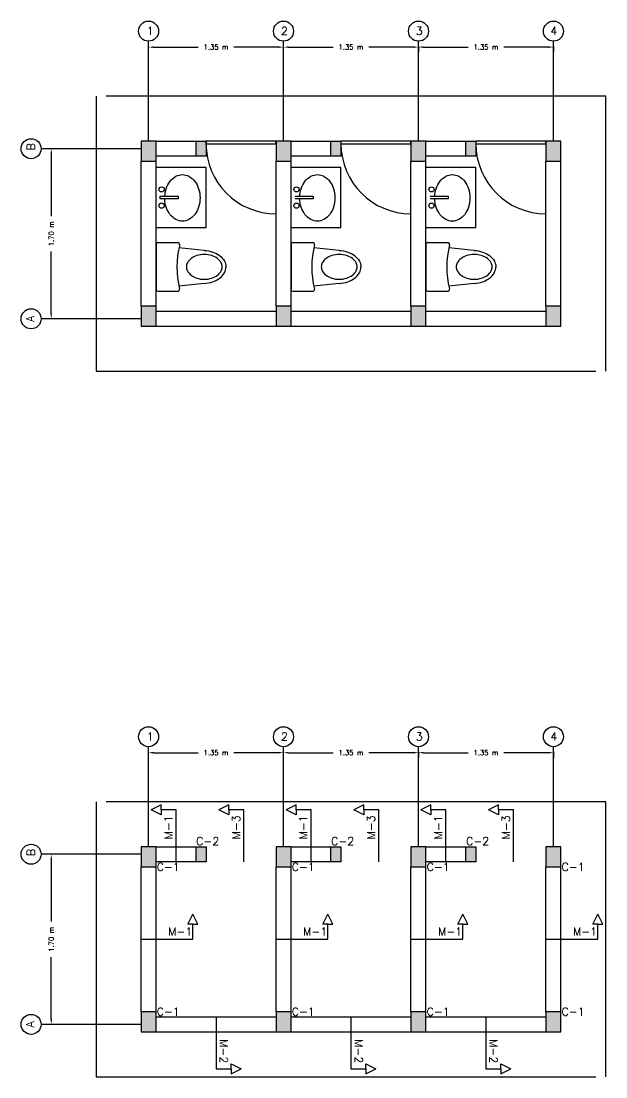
# Model space of a CAD drawing. Header units: metres. Extents: x 0.9 to 42, y -19 to 5.
# Drawn here: x 18.7 to 24.55, y -5.6 to 4.95 of the extents above; entities that cross this region are included whole.
import ezdxf

# ---------------------------------------------------------------- set-up
doc = ezdxf.new("R2010")
doc.units = ezdxf.units.M
doc.linetypes.add('DASHED2', pattern=[0.375, 0.25, -0.125])
doc.linetypes.add('PHANTOM2', pattern=[1.25, 0.625, -0.125, 0.125, -0.125, 0.125, -0.125])
doc.layers.add('Vistas', color=7, linetype='Continuous')
doc.styles.get("Standard").update_dxf_attribs({"font": 'simplex.shx'})
doc.dimstyles.new('1 a 25', dxfattribs={"dimtxt": 0.05, "dimasz": 0.05, "dimexe": 0.05, "dimexo": 0.05, "dimgap": 0.05, "dimtad": 0, "dimzin": 0, "dimdsep": 46, "dimtxsty": 'Standard', "dimcen": 0.09, "dimadec": 0, "dimazin": 0, "dimtfac": 1, "dimtofl": 0, "dimtmove": 0, "dimatfit": 3, "dimfxl": 1, "dimtolj": 1, "dimtzin": 0, "dimarcsym": 0})

# ---------------------------------------------------------------- blocks, each defined once
blk = doc.blocks.new('WC')
for p, q in [((-0.018, 0.243), (-0.217, 0.243)), ((0, -0.225), (0, 0.225)), ((-0.482, 0.165), (-0.228, 0.192)), ((-0.482, -0.165), (-0.229, -0.192)), ((-0.018, -0.243), (-0.218, -0.243))]:
    blk.add_line(p, q)
for points in [[(-0.482, 0.165, 0.074257), (-0.568, 0.148, 0.085366), (-0.636, 0.113, 0.106188), (-0.684, 0.058, 0.127728), (-0.699, -0.001, 0.126597)], [(-0.482, -0.165, -0.074257), (-0.568, -0.148, -0.085366), (-0.636, -0.113, -0.106188), (-0.684, -0.058, -0.127728), (-0.699, 0.001, -0.126597)]]:
    blk.add_lwpolyline(points, format="xyb")
blk.add_lwpolyline([(-0.662, -0.001, 0.127728), (-0.652, -0.042, 0.106188), (-0.614, -0.085, 0.085366), (-0.557, -0.114, 0.074848), (-0.482, -0.125, 0.074848), (-0.408, -0.114, 0.085366), (-0.351, -0.085, 0.106188), (-0.313, -0.042, 0.127728), (-0.303, -0.001, 0.127728), (-0.313, 0.04, 0.106188), (-0.351, 0.084, 0.085366), (-0.408, 0.112, 0.074848), (-0.482, 0.124, 0.074848), (-0.557, 0.112, 0.085366), (-0.614, 0.084, 0.106188), (-0.652, 0.04, 0.127728)], format="xyb", close=True)
for centre, radius, start, end in [((-1.096, 0.002), 0.888, 345.4989, 14.2162), ((-0.217, 0.225), 0.0185, 90, 194.2162), ((-0.018, 0.225), 0.0185, 0, 90), ((-0.218, -0.225), 0.0185, 165.4989, 270), ((-0.018, -0.225), 0.0185, 270, 360)]:
    blk.add_arc(centre, radius, start, end)
blk = doc.blocks.new('*D101')
at = {"color": 0, "lineweight": -2, "transparency": 16777216}
for p, q in [((20.02, 4.695), (20.468, 4.695)), ((21.27, 4.695), (20.823, 4.695))]:
    blk.add_line(p, q, dxfattribs=at)
at = {"color": 0, "transparency": 16777216}
for points in [[(20.02, 4.703), (20.02, 4.687), (19.97, 4.695)], [(21.27, 4.703), (21.27, 4.687), (21.32, 4.695)]]:
    blk.add_solid(points, dxfattribs=at)
at = {"layer": 'Defpoints', "color": 0, "transparency": 16777216}
for p in [(19.97, 4.695), (21.32, 4.695), (21.32, 4.695)]:
    blk.add_point(p, dxfattribs=at)
at = {"color": 0, "transparency": 16777216, "insert": (20.645, 4.695), "char_height": 0.05, "attachment_point": 5}
blk.add_mtext('\\A1;1.35 m', dxfattribs=at)
blk = doc.blocks.new('*D102')
at = {"color": 0, "lineweight": -2, "transparency": 16777216}
for p, q in [((21.37, 4.695), (21.818, 4.695)), ((22.62, 4.695), (22.173, 4.695)), ((22.67, 4.705), (22.67, 4.645))]:
    blk.add_line(p, q, dxfattribs=at)
at = {"color": 0, "transparency": 16777216}
for points in [[(21.37, 4.703), (21.37, 4.687), (21.32, 4.695)], [(22.62, 4.703), (22.62, 4.687), (22.67, 4.695)]]:
    blk.add_solid(points, dxfattribs=at)
at = {"layer": 'Defpoints', "color": 0, "transparency": 16777216}
for p in [(22.67, 4.755), (21.32, 4.695), (22.67, 4.695)]:
    blk.add_point(p, dxfattribs=at)
at = {"color": 0, "transparency": 16777216, "insert": (21.995, 4.695), "char_height": 0.05, "attachment_point": 5}
blk.add_mtext('\\A1;1.35 m', dxfattribs=at)
blk = doc.blocks.new('*D103')
at = {"color": 0, "lineweight": -2, "transparency": 16777216}
for p, q in [((22.67, 4.705), (22.67, 4.645)), ((22.72, 4.695), (23.168, 4.695)), ((23.97, 4.695), (23.523, 4.695)), ((24.02, 4.705), (24.02, 4.645))]:
    blk.add_line(p, q, dxfattribs=at)
at = {"color": 0, "transparency": 16777216}
for points in [[(22.72, 4.703), (22.72, 4.687), (22.67, 4.695)], [(23.97, 4.703), (23.97, 4.687), (24.02, 4.695)]]:
    blk.add_solid(points, dxfattribs=at)
at = {"layer": 'Defpoints', "color": 0, "transparency": 16777216}
for p in [(22.67, 4.755), (24.02, 4.755), (24.02, 4.695)]:
    blk.add_point(p, dxfattribs=at)
at = {"color": 0, "transparency": 16777216, "insert": (23.345, 4.695), "char_height": 0.05, "attachment_point": 5}
blk.add_mtext('\\A1;1.35 m', dxfattribs=at)
blk = doc.blocks.new('*D100')
at = {"color": 0, "lineweight": -2, "transparency": 16777216}
for p, q in [((18.997, 3.63), (18.997, 3.007)), ((18.997, 2.03), (18.997, 2.653))]:
    blk.add_line(p, q, dxfattribs=at)
at = {"color": 0, "transparency": 16777216}
for points in [[(18.989, 3.63), (19.005, 3.63), (18.997, 3.68)], [(18.989, 2.03), (19.005, 2.03), (18.997, 1.98)]]:
    blk.add_solid(points, dxfattribs=at)
at = {"layer": 'Defpoints', "color": 0, "transparency": 16777216}
for p in [(18.997, 3.68), (18.997, 3.68), (18.997, 1.98)]:
    blk.add_point(p, dxfattribs=at)
at = {"color": 0, "transparency": 16777216, "insert": (18.997, 2.83), "char_height": 0.05, "attachment_point": 5, "rotation": 90}
blk.add_mtext('\\A1;1.70 m', dxfattribs=at)
blk = doc.blocks.new('P-2')
for p, q in [((20.545, 3.755), (20.545, 3.729)), ((21.245, 3.755), (20.545, 3.755)), ((20.545, 3.729), (21.245, 3.729)), ((21.245, 3.729), (21.245, 3.755))]:
    blk.add_line(p, q)
at = {"linetype": 'DASHED2', "ltscale": 10}
blk.add_arc((21.245, 3.729), 0.7, 180, 270, dxfattribs=at)
blk = doc.blocks.new('*D164')
at = {"color": 0, "lineweight": -2, "transparency": 16777216}
for p, q in [((20.02, -2.357), (20.468, -2.357)), ((21.27, -2.357), (20.823, -2.357))]:
    blk.add_line(p, q, dxfattribs=at)
at = {"color": 0, "transparency": 16777216}
for points in [[(20.02, -2.348), (20.02, -2.365), (19.97, -2.357)], [(21.27, -2.348), (21.27, -2.365), (21.32, -2.357)]]:
    blk.add_solid(points, dxfattribs=at)
at = {"layer": 'Defpoints', "color": 0, "transparency": 16777216}
for p in [(19.97, -2.357), (21.32, -2.357), (21.32, -2.357)]:
    blk.add_point(p, dxfattribs=at)
at = {"color": 0, "transparency": 16777216, "insert": (20.645, -2.357), "char_height": 0.05, "attachment_point": 5}
blk.add_mtext('\\A1;1.35 m', dxfattribs=at)
blk = doc.blocks.new('*D165')
at = {"color": 0, "lineweight": -2, "transparency": 16777216}
for p, q in [((21.37, -2.357), (21.818, -2.357)), ((22.62, -2.357), (22.173, -2.357)), ((22.67, -2.347), (22.67, -2.407))]:
    blk.add_line(p, q, dxfattribs=at)
at = {"color": 0, "transparency": 16777216}
for points in [[(21.37, -2.348), (21.37, -2.365), (21.32, -2.357)], [(22.62, -2.348), (22.62, -2.365), (22.67, -2.357)]]:
    blk.add_solid(points, dxfattribs=at)
at = {"layer": 'Defpoints', "color": 0, "transparency": 16777216}
for p in [(22.67, -2.297), (21.32, -2.357), (22.67, -2.357)]:
    blk.add_point(p, dxfattribs=at)
at = {"color": 0, "transparency": 16777216, "insert": (21.995, -2.357), "char_height": 0.05, "attachment_point": 5}
blk.add_mtext('\\A1;1.35 m', dxfattribs=at)
blk = doc.blocks.new('*D166')
at = {"color": 0, "lineweight": -2, "transparency": 16777216}
for p, q in [((22.67, -2.347), (22.67, -2.407)), ((22.72, -2.357), (23.168, -2.357)), ((23.97, -2.357), (23.523, -2.357)), ((24.02, -2.347), (24.02, -2.407))]:
    blk.add_line(p, q, dxfattribs=at)
at = {"color": 0, "transparency": 16777216}
for points in [[(22.72, -2.348), (22.72, -2.365), (22.67, -2.357)], [(23.97, -2.348), (23.97, -2.365), (24.02, -2.357)]]:
    blk.add_solid(points, dxfattribs=at)
at = {"layer": 'Defpoints', "color": 0, "transparency": 16777216}
for p in [(22.67, -2.297), (24.02, -2.297), (24.02, -2.357)]:
    blk.add_point(p, dxfattribs=at)
at = {"color": 0, "transparency": 16777216, "insert": (23.345, -2.357), "char_height": 0.05, "attachment_point": 5}
blk.add_mtext('\\A1;1.35 m', dxfattribs=at)
blk = doc.blocks.new('*D163')
at = {"color": 0, "lineweight": -2, "transparency": 16777216}
for p, q in [((18.997, -3.422), (18.997, -4.044)), ((18.997, -5.022), (18.997, -4.399))]:
    blk.add_line(p, q, dxfattribs=at)
at = {"color": 0, "transparency": 16777216}
for points in [[(18.989, -3.422), (19.005, -3.422), (18.997, -3.372)], [(18.989, -5.022), (19.005, -5.022), (18.997, -5.072)]]:
    blk.add_solid(points, dxfattribs=at)
at = {"layer": 'Defpoints', "color": 0, "transparency": 16777216}
for p in [(18.997, -3.372), (18.997, -3.372), (18.997, -5.072)]:
    blk.add_point(p, dxfattribs=at)
at = {"color": 0, "transparency": 16777216, "insert": (18.997, -4.222), "char_height": 0.05, "attachment_point": 5, "rotation": 90}
blk.add_mtext('\\A1;1.70 m', dxfattribs=at)

msp = doc.modelspace()

# ---------------------------------------------------------------- hatches: boundary and pattern name
h = msp.add_hatch(color=256)
h.dxf.hatch_style = 1
h.paths.add_polyline_path([(21.39538, 3.7549), (21.24538, 3.7549), (21.24538, 3.5549), (21.39538, 3.5549)])
h.paths.add_polyline_path([(23.24538, 3.7549), (23.14538, 3.7549), (23.14538, 3.6049), (23.24538, 3.6049)])
h.paths.add_polyline_path([(24.09538, 3.7549), (23.94538, 3.7549), (23.94538, 3.5549), (24.09538, 3.5549)])
h.paths.add_polyline_path([(20.04538, 3.7549), (19.89538, 3.7549), (19.89538, 3.5549), (20.04538, 3.5549)])
h.paths.add_polyline_path([(20.54538, 3.7549), (20.44538, 3.7549), (20.44538, 3.6049), (20.54538, 3.6049)])
h.paths.add_polyline_path([(20.04538, 2.1049), (19.89538, 2.1049), (19.89538, 1.9049), (20.04538, 1.9049)])
h.paths.add_polyline_path([(21.39538, 2.1049), (21.24538, 2.1049), (21.24538, 1.9049), (21.39538, 1.9049)])
h.paths.add_polyline_path([(21.89538, 3.7549), (21.79538, 3.7549), (21.79538, 3.6049), (21.89538, 3.6049)])
h.paths.add_polyline_path([(22.74538, 2.1049), (22.59538, 2.1049), (22.59538, 1.9049), (22.74538, 1.9049)])
h.paths.add_polyline_path([(22.74538, 3.7549), (22.59538, 3.7549), (22.59538, 3.5549), (22.74538, 3.5549)])
h.paths.add_polyline_path([(24.09538, 2.1049), (23.94538, 2.1049), (23.94538, 1.9049), (24.09538, 1.9049)])
h = msp.add_hatch(color=256)
h.dxf.hatch_style = 1
h.paths.add_polyline_path([(21.39538, -3.2968), (21.24538, -3.2968), (21.24538, -3.4968), (21.39538, -3.4968)])
h.paths.add_polyline_path([(23.24538, -3.2968), (23.14538, -3.2968), (23.14538, -3.4468), (23.24538, -3.4468)])
h.paths.add_polyline_path([(24.09538, -3.2968), (23.94538, -3.2968), (23.94538, -3.4968), (24.09538, -3.4968)])
h.paths.add_polyline_path([(20.04538, -3.2968), (19.89538, -3.2968), (19.89538, -3.4968), (20.04538, -3.4968)])
h.paths.add_polyline_path([(20.54538, -3.2968), (20.44538, -3.2968), (20.44538, -3.4468), (20.54538, -3.4468)])
h.paths.add_polyline_path([(20.04538, -4.9468), (19.89538, -4.9468), (19.89538, -5.1468), (20.04538, -5.1468)])
h.paths.add_polyline_path([(21.39538, -4.9468), (21.24538, -4.9468), (21.24538, -5.1468), (21.39538, -5.1468)])
h.paths.add_polyline_path([(21.89538, -3.2968), (21.79538, -3.2968), (21.79538, -3.4468), (21.89538, -3.4468)])
h.paths.add_polyline_path([(22.74538, -4.9468), (22.59538, -4.9468), (22.59538, -5.1468), (22.74538, -5.1468)])
h.paths.add_polyline_path([(22.74538, -3.2968), (22.59538, -3.2968), (22.59538, -3.4968), (22.74538, -3.4968)])
h.paths.add_polyline_path([(24.09538, -4.9468), (23.94538, -4.9468), (23.94538, -5.1468), (24.09538, -5.1468)])

# ---------------------------------------------------------------- linework, layer by layer
at = {"linetype": 'PHANTOM2', "ltscale": 5}
for p, q in [((19.97038, 3.7549), (19.97038, 4.7549)), ((21.32038, 3.7549), (21.32038, 4.7549)), ((22.67038, 3.7549), (22.67038, 4.7549)), ((24.02038, 3.7549), (24.02038, 4.7549)), ((19.89538, 3.6799), (18.89538, 3.6799)), ((19.89538, 1.9799), (18.89538, 1.9799)), ((19.97038, -3.2968), (19.97038, -2.2968)), ((21.32038, -3.2968), (21.32038, -2.2968)), ((22.67038, -3.2968), (22.67038, -2.2968)), ((24.02038, -3.2968), (24.02038, -2.2968)), ((19.89538, -3.3718), (18.89538, -3.3718)), ((19.89538, -5.0718), (18.89538, -5.0718))]:
    msp.add_line(p, q, dxfattribs=at)
for p, q in [((20.04538, 3.7549), (20.44538, 3.7549)), ((21.39538, 3.7549), (21.79538, 3.7549)), ((22.74538, 3.7549), (23.14538, 3.7549)), ((20.44538, 3.6049), (20.04538, 3.6049)), ((21.79538, 3.6049), (21.39538, 3.6049)), ((23.14538, 3.6049), (22.74538, 3.6049)), ((19.89538, 2.1049), (19.89538, 3.5549)), ((20.04538, 2.1049), (20.04538, 3.5549)), ((20.54538, 3.49151), (20.04538, 3.49151)), ((20.54538, 2.89151), (20.54538, 3.49151)), ((21.24538, 2.1049), (21.24538, 3.5549)), ((21.39538, 2.1049), (21.39538, 3.5549)), ((21.89538, 3.49151), (21.39538, 3.49151)), ((21.89538, 2.89151), (21.89538, 3.49151)), ((22.59538, 2.1049), (22.59538, 3.5549)), ((22.74538, 2.1049), (22.74538, 3.5549)), ((23.24538, 3.49151), (22.74538, 3.49151)), ((23.24538, 2.89151), (23.24538, 3.49151)), ((23.94538, 2.1049), (23.94538, 3.5549)), ((24.09538, 2.1049), (24.09538, 3.5549)), ((20.08732, 3.17716), (20.08732, 3.20586)), ((20.08732, 3.20586), (20.26606, 3.20586)), ((20.26606, 3.17716), (20.08732, 3.17716)), ((20.26606, 3.20586), (20.26606, 3.17716)), ((21.43732, 3.20586), (21.61606, 3.20586)), ((21.61606, 3.17716), (21.43732, 3.17716)), ((21.61606, 3.20586), (21.61606, 3.17716)), ((22.78732, 3.20586), (22.96606, 3.20586)), ((22.96606, 3.17716), (22.78732, 3.17716)), ((22.96606, 3.20586), (22.96606, 3.17716)), ((20.04538, 2.89151), (20.54538, 2.89151)), ((21.39538, 2.89151), (21.89538, 2.89151)), ((22.74538, 2.89151), (23.24538, 2.89151)), ((20.04538, 2.0549), (21.24538, 2.0549)), ((21.39538, 2.0549), (22.59538, 2.0549)), ((22.74538, 2.0549), (23.94538, 2.0549)), ((20.04538, 1.9049), (21.24538, 1.9049)), ((21.39538, 1.9049), (22.59538, 1.9049)), ((22.74538, 1.9049), (23.94538, 1.9049)), ((20.09538, -2.87796), (19.99538, -2.92796)), ((20.09538, -2.97796), (19.99538, -2.92796)), ((20.09538, -2.92796), (20.09538, -2.87796)), ((20.09538, -2.92796), (20.09538, -2.97796)), ((20.77262, -2.87796), (20.67262, -2.92796)), ((20.77262, -2.97796), (20.67262, -2.92796)), ((20.77262, -2.92796), (20.77262, -2.87796)), ((20.77262, -2.92796), (20.77262, -2.97796)), ((21.44538, -2.87796), (21.34538, -2.92796)), ((21.44538, -2.97796), (21.34538, -2.92796)), ((21.44538, -2.92796), (21.44538, -2.87796)), ((21.44538, -2.92796), (21.44538, -2.97796)), ((22.12262, -2.87796), (22.02262, -2.92796)), ((22.12262, -2.97796), (22.02262, -2.92796)), ((22.12262, -2.92796), (22.12262, -2.87796)), ((22.12262, -2.92796), (22.12262, -2.97796)), ((22.79538, -2.87796), (22.69538, -2.92796)), ((22.79538, -2.97796), (22.69538, -2.92796)), ((22.79538, -2.92796), (22.79538, -2.87796)), ((22.79538, -2.92796), (22.79538, -2.97796)), ((23.47262, -2.87796), (23.37262, -2.92796)), ((23.47262, -2.97796), (23.37262, -2.92796)), ((23.47262, -2.92796), (23.47262, -2.87796)), ((23.47262, -2.92796), (23.47262, -2.97796)), ((20.04538, -3.2968), (20.44538, -3.2968)), ((21.39538, -3.2968), (21.79538, -3.2968)), ((22.74538, -3.2968), (23.14538, -3.2968)), ((20.44538, -3.4468), (20.04538, -3.4468)), ((21.79538, -3.4468), (21.39538, -3.4468)), ((23.14538, -3.4468), (22.74538, -3.4468)), ((19.89538, -4.9468), (19.89538, -3.4968)), ((20.04538, -4.9468), (20.04538, -3.4968)), ((21.24538, -4.9468), (21.24538, -3.4968)), ((21.39538, -4.9468), (21.39538, -3.4968)), ((22.59538, -4.9468), (22.59538, -3.4968)), ((22.74538, -4.9468), (22.74538, -3.4968)), ((23.94538, -4.9468), (23.94538, -3.4968)), ((24.09538, -4.9468), (24.09538, -3.4968)), ((20.36422, -4.0718), (20.41422, -3.9718)), ((20.46422, -4.0718), (20.41422, -3.9718)), ((21.71422, -4.0718), (21.76422, -3.9718)), ((21.81422, -4.0718), (21.76422, -3.9718)), ((23.06422, -4.0718), (23.11422, -3.9718)), ((23.16422, -4.0718), (23.11422, -3.9718)), ((24.41422, -4.0718), (24.46422, -3.9718)), ((24.51422, -4.0718), (24.46422, -3.9718)), ((20.41422, -4.0718), (20.36422, -4.0718)), ((20.41422, -4.0718), (20.46422, -4.0718)), ((21.76422, -4.0718), (21.71422, -4.0718)), ((21.76422, -4.0718), (21.81422, -4.0718)), ((23.11422, -4.0718), (23.06422, -4.0718)), ((23.11422, -4.0718), (23.16422, -4.0718)), ((24.46422, -4.0718), (24.41422, -4.0718)), ((24.46422, -4.0718), (24.51422, -4.0718)), ((20.04538, -4.9968), (21.24538, -4.9968)), ((21.39538, -4.9968), (22.59538, -4.9968)), ((22.74538, -4.9968), (23.94538, -4.9968)), ((20.04538, -5.1468), (21.24538, -5.1468)), ((21.39538, -5.1468), (22.59538, -5.1468)), ((22.74538, -5.1468), (23.94538, -5.1468)), ((20.79538, -5.51564), (20.79538, -5.46564)), ((20.79538, -5.46564), (20.89538, -5.51564)), ((22.14538, -5.51564), (22.14538, -5.46564)), ((22.14538, -5.46564), (22.24538, -5.51564)), ((23.49538, -5.51564), (23.49538, -5.46564)), ((23.49538, -5.46564), (23.59538, -5.51564)), ((20.79538, -5.51564), (20.79538, -5.56564)), ((20.79538, -5.56564), (20.89538, -5.51564)), ((22.14538, -5.51564), (22.14538, -5.56564)), ((22.14538, -5.56564), (22.24538, -5.51564)), ((23.49538, -5.51564), (23.49538, -5.56564)), ((23.49538, -5.56564), (23.59538, -5.51564))]:
    msp.add_line(p, q)
at = {"linetype": 'DASHED2', "ltscale": 10}
for p, q in [((20.24538, -2.92796), (20.09538, -2.92796)), ((20.24538, -3.4468), (20.24538, -2.92796)), ((20.92262, -2.92796), (20.77262, -2.92796)), ((20.92262, -3.4468), (20.92262, -2.92796)), ((21.59538, -2.92796), (21.44538, -2.92796)), ((21.59538, -3.4468), (21.59538, -2.92796)), ((22.27262, -2.92796), (22.12262, -2.92796)), ((22.27262, -3.4468), (22.27262, -2.92796)), ((22.94538, -2.92796), (22.79538, -2.92796)), ((22.94538, -3.4468), (22.94538, -2.92796)), ((23.62262, -2.92796), (23.47262, -2.92796)), ((23.62262, -3.4468), (23.62262, -2.92796)), ((20.41422, -4.2218), (20.41422, -4.0718)), ((21.76422, -4.2218), (21.76422, -4.0718)), ((23.11422, -4.2218), (23.11422, -4.0718)), ((24.46422, -4.2218), (24.46422, -4.0718)), ((19.89538, -4.2218), (20.41422, -4.2218)), ((21.24538, -4.2218), (21.76422, -4.2218)), ((22.59538, -4.2218), (23.11422, -4.2218)), ((23.94538, -4.2218), (24.46422, -4.2218)), ((20.64538, -4.9968), (20.64538, -5.51564)), ((21.99538, -4.9968), (21.99538, -5.51564)), ((23.34538, -4.9968), (23.34538, -5.51564)), ((20.64538, -5.51564), (20.79538, -5.51564)), ((21.99538, -5.51564), (22.14538, -5.51564)), ((23.34538, -5.51564), (23.49538, -5.51564))]:
    msp.add_line(p, q, dxfattribs=at)
for points in [[(20.04538, 3.7549), (19.89538, 3.7549), (19.89538, 3.5549), (20.04538, 3.5549)], [(20.44538, 3.7549), (20.54538, 3.7549), (20.54538, 3.6049), (20.44538, 3.6049)], [(21.39538, 3.7549), (21.24538, 3.7549), (21.24538, 3.5549), (21.39538, 3.5549)], [(21.79538, 3.7549), (21.89538, 3.7549), (21.89538, 3.6049), (21.79538, 3.6049)], [(22.74538, 3.7549), (22.59538, 3.7549), (22.59538, 3.5549), (22.74538, 3.5549)], [(23.14538, 3.7549), (23.24538, 3.7549), (23.24538, 3.6049), (23.14538, 3.6049)], [(24.09538, 3.7549), (23.94538, 3.7549), (23.94538, 3.5549), (24.09538, 3.5549)], [(20.04538, 2.1049), (19.89538, 2.1049), (19.89538, 1.9049), (20.04538, 1.9049)], [(21.39538, 2.1049), (21.24538, 2.1049), (21.24538, 1.9049), (21.39538, 1.9049)], [(22.74538, 2.1049), (22.59538, 2.1049), (22.59538, 1.9049), (22.74538, 1.9049)], [(24.09538, 2.1049), (23.94538, 2.1049), (23.94538, 1.9049), (24.09538, 1.9049)], [(20.04538, -3.2968), (19.89538, -3.2968), (19.89538, -3.4968), (20.04538, -3.4968)], [(20.44538, -3.2968), (20.54538, -3.2968), (20.54538, -3.4468), (20.44538, -3.4468)], [(21.39538, -3.2968), (21.24538, -3.2968), (21.24538, -3.4968), (21.39538, -3.4968)], [(21.79538, -3.2968), (21.89538, -3.2968), (21.89538, -3.4468), (21.79538, -3.4468)], [(22.74538, -3.2968), (22.59538, -3.2968), (22.59538, -3.4968), (22.74538, -3.4968)], [(23.14538, -3.2968), (23.24538, -3.2968), (23.24538, -3.4468), (23.14538, -3.4468)], [(24.09538, -3.2968), (23.94538, -3.2968), (23.94538, -3.4968), (24.09538, -3.4968)], [(20.04538, -4.9468), (19.89538, -4.9468), (19.89538, -5.1468), (20.04538, -5.1468)], [(21.39538, -4.9468), (21.24538, -4.9468), (21.24538, -5.1468), (21.39538, -5.1468)], [(22.74538, -4.9468), (22.59538, -4.9468), (22.59538, -5.1468), (22.74538, -5.1468)], [(24.09538, -4.9468), (23.94538, -4.9468), (23.94538, -5.1468), (24.09538, -5.1468)]]:
    msp.add_lwpolyline(points, close=True)
for points in [[(20.13347, 3.20573, -0.06162127), (20.14699, 3.2796, -0.08628876), (20.18454, 3.3524, -0.10591821), (20.24436, 3.40395, -0.1257246), (20.3091, 3.42049, -0.1257246), (20.37384, 3.40395, -0.10591821), (20.43365, 3.3524, -0.08628876), (20.47121, 3.2796, -0.07617722), (20.48524, 3.18802, -0.07617722), (20.47121, 3.09645, -0.08628876), (20.43365, 3.02364, -0.10591821), (20.37384, 2.9721, -0.1257246), (20.3091, 2.95555, -0.1257246), (20.24436, 2.9721, -0.10591821), (20.18454, 3.02364, -0.08628876), (20.14699, 3.09645, -0.06712639), (20.13315, 3.17701, -0.07617722)], [(21.48347, 3.20573, -0.06162127), (21.49699, 3.2796, -0.08628876), (21.53454, 3.3524, -0.10591821), (21.59436, 3.40395, -0.1257246), (21.6591, 3.42049, -0.1257246), (21.72384, 3.40395, -0.10591821), (21.78365, 3.3524, -0.08628876), (21.82121, 3.2796, -0.07617722), (21.83524, 3.18802, -0.07617722), (21.82121, 3.09645, -0.08628876), (21.78365, 3.02364, -0.10591821), (21.72384, 2.9721, -0.1257246), (21.6591, 2.95555, -0.1257246), (21.59436, 2.9721, -0.10591821), (21.53454, 3.02364, -0.08628876), (21.49699, 3.09645, -0.06712639), (21.48315, 3.17701, -0.07617722)], [(22.83347, 3.20573, -0.06162127), (22.84699, 3.2796, -0.08628876), (22.88454, 3.3524, -0.10591821), (22.94436, 3.40395, -0.1257246), (23.0091, 3.42049, -0.1257246), (23.07384, 3.40395, -0.10591821), (23.13365, 3.3524, -0.08628876), (23.17121, 3.2796, -0.07617722), (23.18524, 3.18802, -0.07617722), (23.17121, 3.09645, -0.08628876), (23.13365, 3.02364, -0.10591821), (23.07384, 2.9721, -0.1257246), (23.0091, 2.95555, -0.1257246), (22.94436, 2.9721, -0.10591821), (22.88454, 3.02364, -0.08628876), (22.84699, 3.09645, -0.06712639), (22.83315, 3.17701, -0.07617722)]]:
    msp.add_lwpolyline(points, format="xyb")
for points in [[(20.133, 3.17692), (20.133, 3.17699)], [(21.483, 3.17692), (21.483, 3.17699)], [(22.833, 3.17692), (22.833, 3.17699)]]:
    msp.add_lwpolyline(points)
for centre, radius in [((19.97038, 4.8549), 0.1), ((21.32038, 4.8549), 0.1), ((22.67038, 4.8549), 0.1), ((24.02038, 4.8549), 0.1), ((18.79538, 3.6799), 0.1), ((20.101, 3.27305), 0.02594), ((21.451, 3.27305), 0.02594), ((22.801, 3.27305), 0.02594), ((20.101, 3.10997), 0.02594), ((21.451, 3.10997), 0.02594), ((22.801, 3.10997), 0.02594), ((18.79538, 1.9799), 0.1), ((19.97038, -2.1968), 0.1), ((21.32038, -2.1968), 0.1), ((22.67038, -2.1968), 0.1), ((24.02038, -2.1968), 0.1), ((18.79538, -3.3718), 0.1), ((18.79538, -5.0718), 0.1)]:
    msp.add_circle(centre, radius)
at = {"layer": 'Vistas', "linetype": 'DASHED2', "ltscale": 20}
for points in [[(19.44538, 4.2049), (19.44538, 1.4549), (24.54538, 1.4549), (24.54538, 4.2049)], [(19.44538, -2.8468), (19.44538, -5.5968), (24.54538, -5.5968), (24.54538, -2.8468)]]:
    msp.add_lwpolyline(points, close=True, dxfattribs=at)

# ---------------------------------------------------------------- block references
for p in [(0, 0), (1.35, 0), (2.7, 0)]:
    msp.add_blockref('P-2', p)
at = {"rotation": 180}
for p in [(20.04538, 2.4982), (21.39538, 2.4982), (22.74538, 2.4982)]:
    msp.add_blockref('WC', p, dxfattribs=at)

# ---------------------------------------------------------------- texts
at = {"char_height": 0.08, "attachment_point": 1}
for s, insert in [('1', (19.9523, 4.89632)), ('2', (21.29496, 4.89632)), ('3', (22.64421, 4.89632)), ('4', (23.9904, 4.89632)), ('1', (19.9523, -2.15538)), ('2', (21.29496, -2.15538)), ('3', (22.64421, -2.15538)), ('4', (23.9904, -2.15538)), ('C-2', (20.44687, -3.20121)), ('C-2', (21.79687, -3.20121)), ('C-2', (23.14687, -3.20121)), ('C-1', (20.05211, -3.45818)), ('C-1', (21.40211, -3.45818)), ('C-1', (22.75211, -3.45818)), ('C-1', (24.10211, -3.45818)), ('M-1', (20.16665, -4.10482)), ('M-1', (21.51665, -4.10482)), ('M-1', (22.86665, -4.10482)), ('M-1', (24.21665, -4.10482)), ('C-1', (20.05211, -4.90541)), ('C-1', (21.40211, -4.90541)), ('C-1', (22.75211, -4.90541)), ('C-1', (24.10211, -4.90541))]:
    msp.add_mtext_dynamic_manual_height_columns(s, width=0.08, gutter_width=1, heights=[0], dxfattribs=dict(at, insert=insert))
for s, insert, rotation in [('B', (18.75396, 3.66182), 90), ('A', (18.74762, 1.94899), 90), ('M-1', (20.1284, -3.22342), 90), ('M-3', (20.80564, -3.22342), 90), ('M-1', (21.4784, -3.22342), 90), ('M-3', (22.15564, -3.22342), 90), ('M-1', (22.8284, -3.22342), 90), ('M-3', (23.50564, -3.22342), 90), ('B', (18.75396, -3.38988), 90), ('A', (18.74762, -5.10271), 90), ('M-2', (20.76237, -5.22018), 270), ('M-2', (22.11237, -5.22018), 270), ('M-2', (23.46237, -5.22018), 270)]:
    msp.add_mtext_dynamic_manual_height_columns(s, width=0.08, gutter_width=1, heights=[0], dxfattribs=dict(at, insert=insert, rotation=rotation))

# ---------------------------------------------------------------- dimensions: what is measured, and where the dimension line sits
for base, p1, p2, override, picture, middle in [((21.32038, 4.69492), (19.97038, 4.69492), (21.32038, 4.69492), {"dimpost": ' m'}, '*D101', (20.64538, 4.69492)), ((22.67038, 4.69492), (21.32038, 4.69492), (22.67038, 4.7549), {"dimpost": ' m', "dimtmove": 1}, '*D102', (21.99538, 4.69492)), ((24.02038, 4.69492), (22.67038, 4.7549), (24.02038, 4.7549), {"dimpost": ' m', "dimtmove": 1}, '*D103', (23.34538, 4.69492)), ((21.32038, -2.35678), (19.97038, -2.35678), (21.32038, -2.35678), {"dimpost": ' m'}, '*D164', (20.64538, -2.35678)), ((22.67038, -2.35678), (21.32038, -2.35678), (22.67038, -2.2968), {"dimpost": ' m', "dimtmove": 1}, '*D165', (21.99538, -2.35678)), ((24.02038, -2.35678), (22.67038, -2.2968), (24.02038, -2.2968), {"dimpost": ' m', "dimtmove": 1}, '*D166', (23.34538, -2.35678))]:
    dim = msp.add_linear_dim(base=base, p1=p1, p2=p2, dimstyle='1 a 25', override=override)
    dim.commit()
    dim.dimension.update_dxf_attribs({"geometry": picture, "text_midpoint": middle})
for base, p1, p2, picture, middle in [((18.99702, 3.6799), (18.99702, 1.9799), (18.99702, 3.6799), '*D100', (18.99702, 2.8299)), ((18.99702, -3.3718), (18.99702, -5.0718), (18.99702, -3.3718), '*D163', (18.99702, -4.2218))]:
    dim = msp.add_linear_dim(base=base, p1=p1, p2=p2, angle=90, dimstyle='1 a 25', override={"dimpost": ' m'})
    dim.commit()
    dim.dimension.update_dxf_attribs({"geometry": picture, "text_midpoint": middle})

doc.saveas('drawing.dxf')
